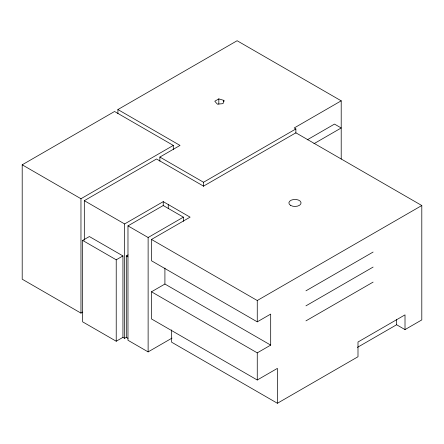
<?xml version="1.0" encoding="UTF-8"?>
<svg xmlns="http://www.w3.org/2000/svg" width="444" height="444" viewBox="0 0 444 444"><rect width="100%" height="100%" fill="white"/><g stroke="black" fill="none" stroke-linecap="round" stroke-linejoin="round"><path stroke-width="0.67" d="M223.909 100.388L223.016 103.646L217.377 104.162L214.785 101.226L218.82 98.895L223.909 100.388L223.909 101.682M82.756 312.088L80.963 313.12L22.2 279.193L22.2 164.807L114.546 111.494L173.31 145.421L173.31 149.578M117.904 113.647L117.904 109.551L237.113 40.731L341.208 100.827L341.208 159.063M22.2 164.807L80.963 198.734L173.31 145.421M84.321 240.187L84.321 200.671L156.521 158.991L203.53 186.13L295.876 132.817L421.8 205.522L421.8 319.908L405.011 329.598L396.614 324.753L357.37 347.408M159.879 161.211L159.879 157.054L180.025 145.421L117.904 109.551M82.645 240.415L89.361 236.541L122.938 255.927L122.938 337.357L116.223 341.231L82.645 321.845L82.645 240.415L116.223 259.807L122.938 255.927M84.321 200.671L124.62 223.937L163.237 201.643L190.099 217.155L151.482 239.449L151.482 260.772L257.259 321.845L270.69 314.091L270.69 345.11L257.259 352.863L151.482 291.791L151.482 318.936L257.259 380.003L277.406 368.376L277.406 403.269L357.997 356.743L357.997 342.008L405.011 314.863L405.011 329.598M341.208 100.827L294.194 127.972L295.876 128.943L295.876 133.1M172.028 338.095L148.124 351.892L127.977 340.265L127.977 225.874L163.237 205.522L183.383 217.155L183.383 221.312M159.879 157.054L203.53 182.256L295.876 128.943M307.231 139.832L334.493 124.092L341.208 127.972L313.947 143.712M127.977 225.874L148.124 237.507L183.383 217.155M122.938 337.357L124.62 338.322L126.296 337.357L126.296 255.927L128.077 254.9M151.482 291.791L164.913 284.038L270.69 345.11M151.482 239.449L257.259 300.516L421.8 205.522M305.949 290.826L373.11 252.048M305.949 305.849L373.11 267.077M305.949 320.873L373.11 282.101M126.296 255.927L127.977 256.898M277.406 403.269L171.628 342.202L171.628 329.886M126.296 337.357L127.977 338.322M396.614 319.397L396.614 324.753M257.259 300.516L257.259 321.845M257.259 352.863L257.259 380.003M218.82 98.895L218.82 104.063M203.53 182.256L203.53 186.413M168.27 204.551L168.27 208.708M164.913 268.059L164.913 284.038M163.237 201.643L163.237 205.8M148.124 237.507L148.124 351.892M124.62 223.937L124.62 338.322M116.223 259.807L116.223 341.231M80.963 198.734L80.963 313.12M290.659 205.428A6.099 3.519 0 0 0 300.854 203.852A6.099 3.519 0 0 0 293.39 199.539A6.099 3.519 0 0 0 290.659 205.428"/></g></svg>
